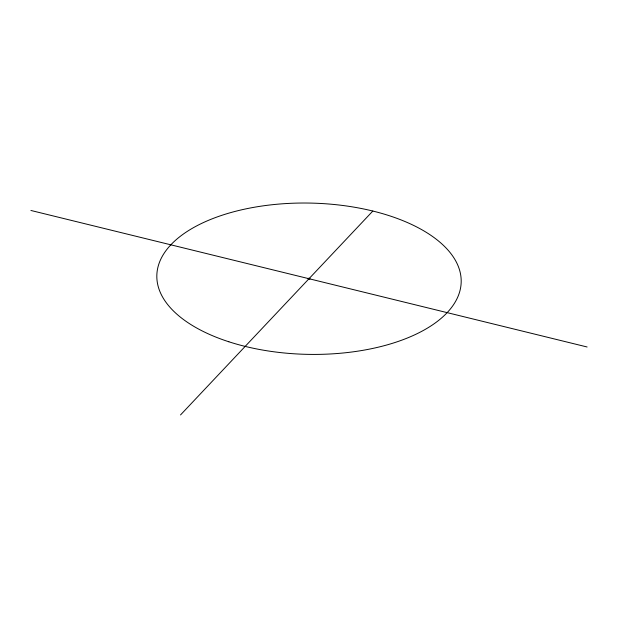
<?xml version="1.0" encoding="UTF-8"?>
<svg xmlns="http://www.w3.org/2000/svg" width="618" height="618" viewBox="0 0 618 618"><rect width="100%" height="100%" fill="white"/><g stroke="black" fill="none" stroke-linecap="round" stroke-linejoin="round"><path stroke-width="0.93" d="M180.518 414.948L308.591 279.158M309.409 278.285L372.832 211.047M30.9 210.468L587.1 346.984M228.861 341.777A152.213 75.651 1.2 0 0 461.121 283.461A152.213 75.651 1.2 0 0 237.018 210.923A152.213 75.651 1.2 0 0 228.861 341.777M308.482 279.127A0.981 0.487 1.2 0 0 309.981 278.757A0.981 0.487 1.2 0 0 308.536 278.285A0.981 0.487 1.2 0 0 308.482 279.127"/></g></svg>
